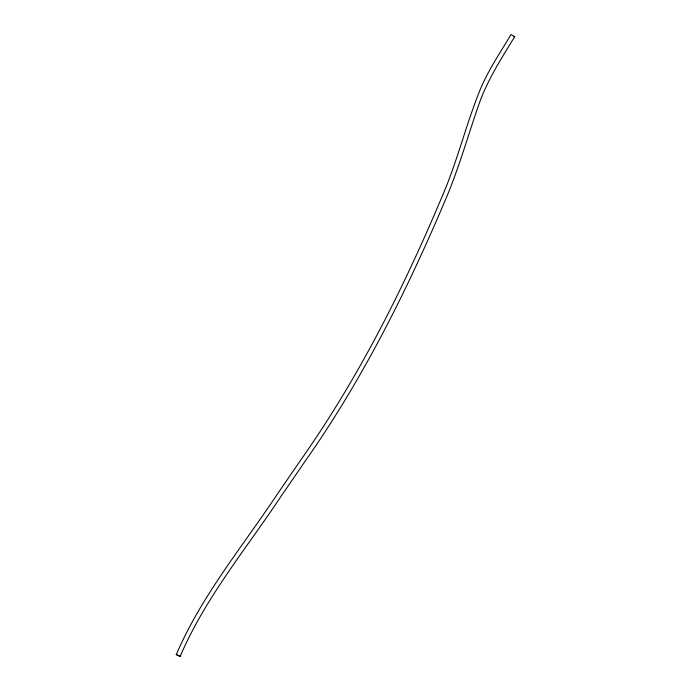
<?xml version="1.0" encoding="UTF-8"?>
<svg xmlns="http://www.w3.org/2000/svg" width="691" height="691" viewBox="0 0 691 691"><rect width="100%" height="100%" fill="white"/><g stroke="black" fill="none" stroke-linecap="round" stroke-linejoin="round"><path stroke-width="1.04" d="M176.291 654.55C201.392 595.918 242.731 546.365 277.713 493.573L301.665 458.712C361.022 374.168 407.068 281.159 446.533 185.931C458.574 155.345 466.796 123.413 478.889 92.853C486.974 72.045 499.653 53.63 510.995 34.55L514.709 36.675C500.768 59.383 486.205 81.987 477.844 107.52C467.807 136.334 459.463 165.762 447.863 194.016C408.77 287.197 363.457 378.227 305.241 461.078L281.272 495.965C246.411 548.602 205.158 597.983 180.135 656.45L176.291 654.55L180.135 656.45M513.707 36.485L514.709 36.675"/></g></svg>
